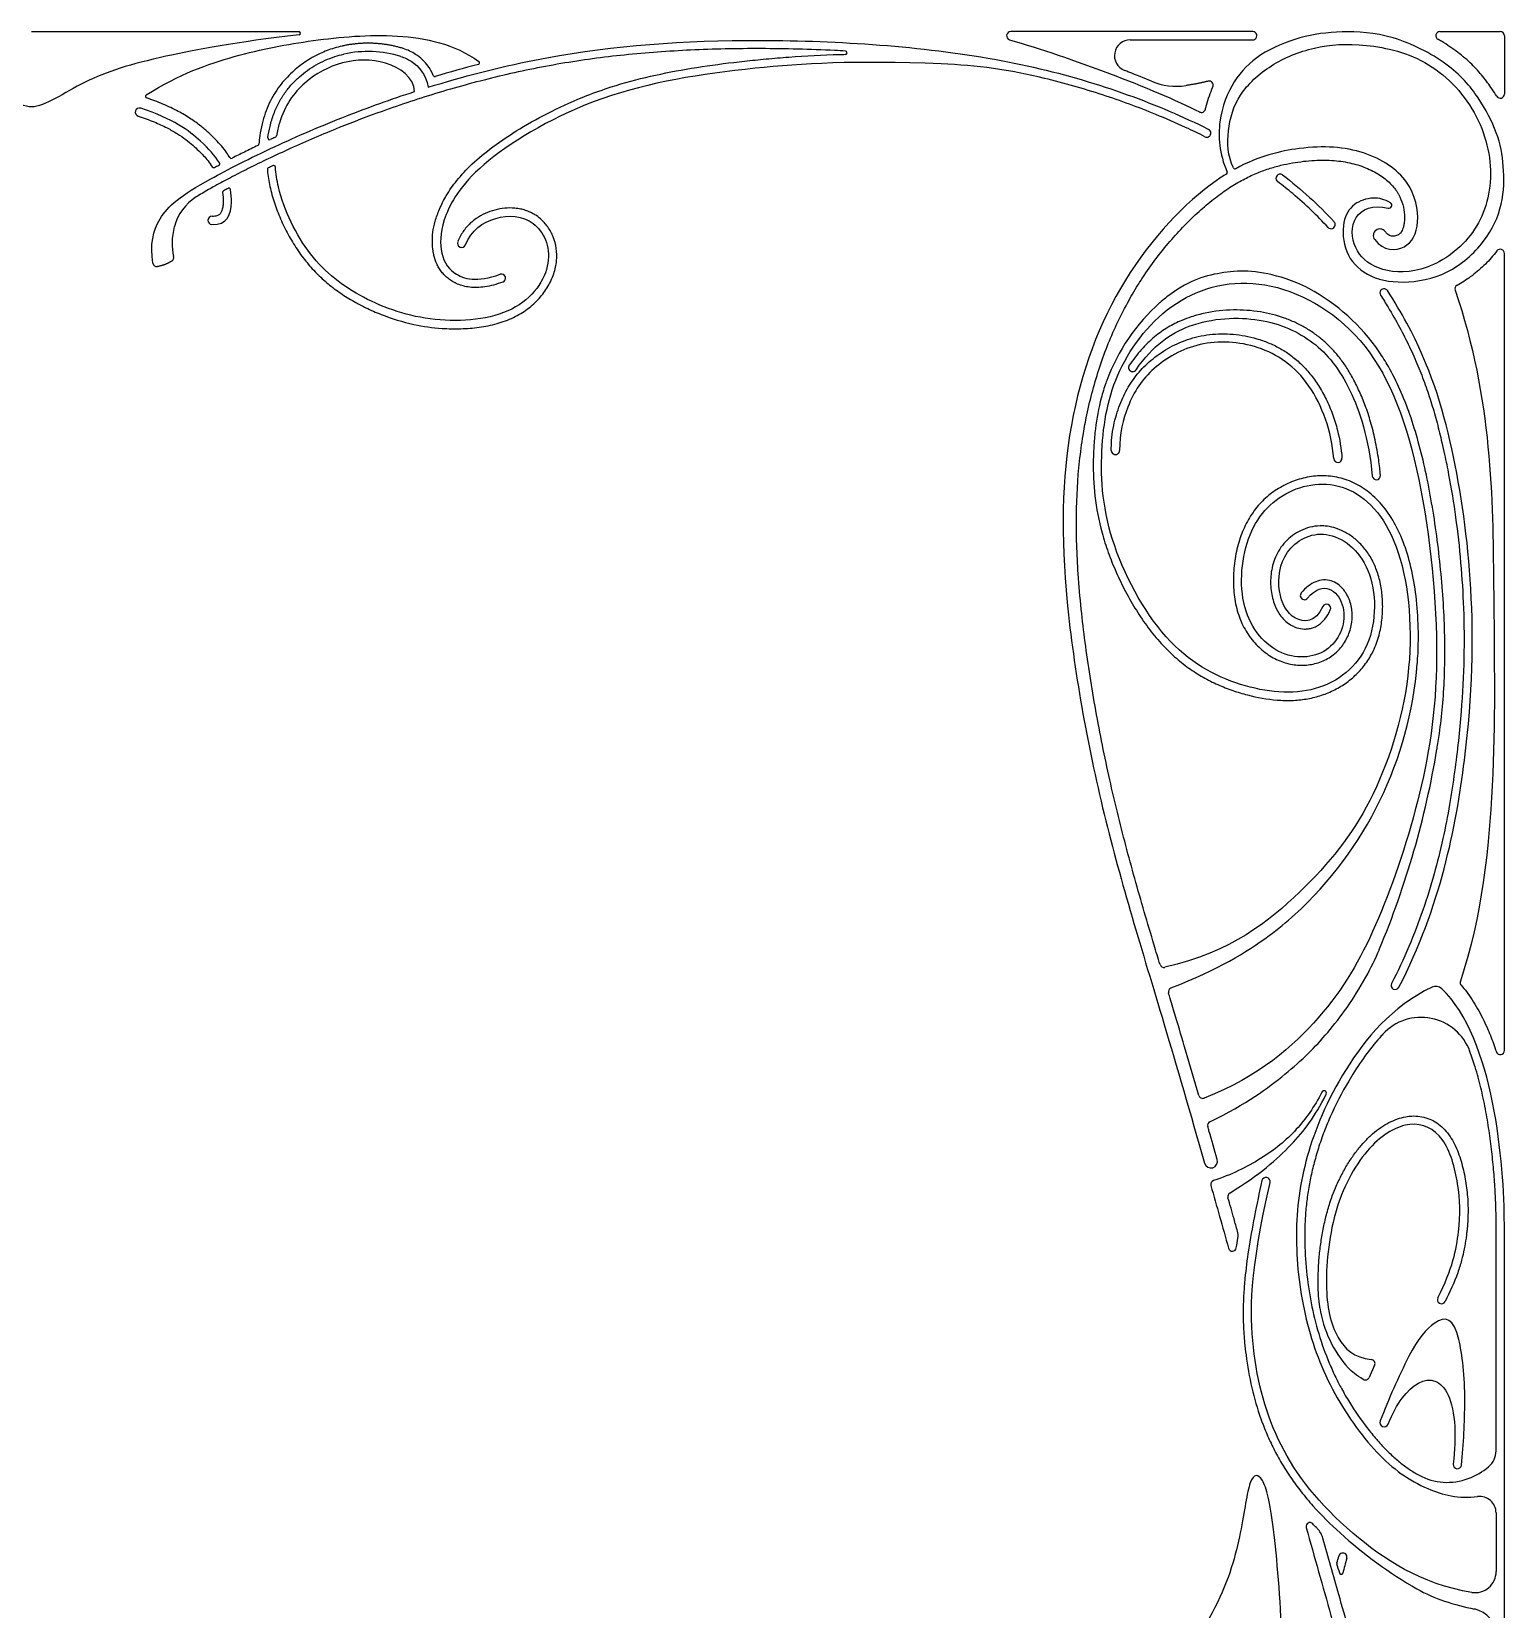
# Model space of a CAD drawing. Header units: millimetres. Extents: x -100 to 100, y -104 to 91.
# Drawn here: x -30.5 to -7.51, y 66.72 to 91.35 of the extents above; entities that cross this region are included whole.
import ezdxf

# ---------------------------------------------------------------- set-up
doc = ezdxf.new("R2010")
doc.units = ezdxf.units.MM
doc.header["$MEASUREMENT"] = 0
doc.layers.add('Layer 03', color=5, linetype='Continuous')

msp = doc.modelspace()

# ---------------------------------------------------------------- linework, layer by layer
at = {"layer": 'Layer 03'}
for p, q in [((-30.495, 91.352), (-26.324, 91.352)), ((-11.436, 91.352), (-15.214, 91.352)), ((-13.348, 91.223), (-11.436, 91.223)), ((-8.515, 91.352), (-7.574, 91.352)), ((-7.51, 91.287), (-7.51, 90.376)), ((-12.09, 89.768), (-12.09, 89.767)), ((-10.15, 88.332), (-10.15, 88.332)), ((-7.51, 75.449), (-7.51, 87.89)), ((-9.376, 87.337), (-9.376, 87.337)), ((-7.638, 69.2), (-7.638, 72.735)), ((-7.51, 62.959), (-7.51, 72.735)), ((-9.534, 70.535), (-9.62, 70.345)), ((-7.638, 68.233), (-7.638, 67.315))]:
    msp.add_line(p, q, dxfattribs=at)
for centre, radius, start, end in [((-26.324, 91.326), 0.0258, 276.5722, 90), ((-15.214, 91.287), 0.0645, 90, 253.5792), ((-13.348, 90.976), 0.247, 89.9998, 248.8323), ((-11.436, 91.287), 0.0645, 301.3024, 90), ((-11.436, 91.287), 0.0645, 270, 301.3024), ((-8.515, 91.287), 0.0645, 90, 240.3788), ((-7.574, 91.287), 0.0645, 0, 90), ((-25.243, 89.318), 1.723, 72.7436, 102.6882), ((-23.528, 90.864), 0.0258, 284.3959, 54.2761), ((-17.794, 91.022), 0.0258, 271.167, 86.8625), ((-24.201, 90.676), 0.0258, 202.116, 286.722), ((-16.613, 82.759), 8.095, 76.2197, 87.7626), ((-12.625, 91.521), 1.022, 247.5414, 278.2269), ((-12.117, 90.515), 0.0645, 335.6689, 104.2223), ((-28.812, 90.094), 0.0645, 71.8473, 251.8473), ((-28.692, 90.34), 0.0258, 122.4096, 251.3767), ((-12.238, 90.154), 0.0645, 242.9993, 347.2442), ((-7.574, 90.376), 0.0645, 211.6662, 285.2924), ((-7.574, 90.376), 0.0645, 285.2924, 0), ((-26.781, 89.689), 0.0258, 172.3159, 295.007), ((-26.697, 89.728), 0.0258, 294.7392, 350.7524), ((-12.155, 89.768), 0.0645, 243.2715, 359.3358), ((-12.155, 89.768), 0.0645, 359.3352, 63.2711), ((-26.973, 89.599), 0.0258, 295.6412, 355.3435), ((-27.653, 89.253), 0.0258, 213.0277, 298.3209), ((-27.584, 89.29), 0.0258, 297.9898, 32.6895), ((-27.377, 89.398), 0.0258, 211.867, 297.1057), ((-26.789, 89.2), 0.0258, 115.665, 185.4632), ((-26.715, 89.236), 0.0258, 4.7212, 115.4074), ((-11.861, 89.15), 0.0258, 301.5966, 22.8531), ((-11.715, 89.235), 0.0258, 206.0912, 298.4229), ((-27.417, 88.883), 0.0258, 10.8887, 118.174), ((-11.01, 89.062), 0.0645, 105.0909, 232.7587), ((-11.01, 89.062), 0.0645, 52.7524, 105.0822), ((-27.515, 88.111), 0.777, 121.9989, 165.279), ((-27.488, 88.844), 0.0258, 118.5492, 189.2633), ((-9.312, 88.64), 0.0458, 254.7031, 57.6479), ((-27.678, 88.404), 0.0645, 87.3457, 267.3457), ((-10.214, 88.339), 0.0645, 222.9227, 353.6521), ((-10.214, 88.339), 0.0645, 353.6513, 42.9279), ((-9.452, 88.168), 0.103, 37.6942, 217.6942), ((-23.784, 88.048), 0.0645, 158.0962, 338.0962), ((-7.574, 87.89), 0.0645, 360, 142.7191), ((-28.538, 87.748), 0.0645, 190.0591, 278.9864), ((-28.34, 87.826), 0.0645, 303.4707, 13.7795), ((-23.161, 87.503), 0.0645, 290.0886, 110.0886), ((-12.059, 84.576), 3.146, 34.373, 61.5885), ((-9.388, 87.274), 0.0645, 79.5937, 212.8382), ((-9.388, 87.274), 0.0645, 32.8384, 79.5944), ((-8.217, 87.335), 0.0645, 118.1975, 198.98), ((-10.847, 84.838), 3.061, 131.7673, 159.6072), ((-13.31, 86.109), 0.0645, 145.329, 325.329), ((-13.58, 84.815), 0.0645, 180.7068, 0.7068), ((-10.109, 84.691), 0.0645, 184.1332, 4.1222), ((-9.507, 84.42), 0.0645, 185.3943, 5.3943), ((-10.63, 82.549), 0.0645, 139.562, 319.562), ((-10.285, 82.351), 0.0645, 335.9502, 155.9502), ((-14.803, 81.957), 5.953, 312.5173, 355.502), ((-22.561, 82.492), 14.194, 337.3559, 350.5059), ((-12.822, 76.809), 0.0645, 196.7355, 282.9606), ((-12.689, 76.364), 0.0645, 111.8377, 196.7337), ((-9.213, 76.465), 0.0645, 152.6223, 332.6223), ((-8.58, 76.312), 0.137, 46.6907, 115.2899), ((-8.134, 76.509), 0.0645, 161.8224, 220.7994), ((-8.809, 75.154), 0.812, 20.2087, 137.309), ((-7.574, 75.449), 0.0645, 198.4486, 360), ((-12.217, 74.766), 0.0645, 196.1461, 291.358), ((-10.324, 74.784), 0.0373, 333.7285, 153.7285), ((-12.077, 74.279), 0.0645, 115.8478, 196.0092), ((-12.09, 73.717), 0.103, 195.8871, 15.8871), ((-12.028, 73.357), 0.0645, 107.9592, 195.8159), ((-11.23, 73.403), 0.0645, 347.335, 167.332), ((-11.761, 73.169), 0.0645, 121.7521, 195.7712), ((-11.909, 72.561), 0.243, 350.571, 15.6858), ((-11.755, 72.379), 0.0625, 195.6587, 351.3537), ((-8.606, 71.701), 1.803, 188.5419, 222.0467), ((-8.491, 71.561), 0.0645, 152.8189, 332.8189), ((-9.593, 70.561), 0.0645, 335.5992, 84.5397), ((0.591, 65.802), 10.758, 153.0581, 158.9442), ((-9.679, 70.372), 0.0645, 240.18, 335.5992), ((-17.902, 69.983), 9.774, 354.1045, 359.9613), ((-9.387, 69.643), 0.0665, 158.9442, 337.0588), ((-8.243, 68.985), 0.0645, 174.271, 354.107), ((-7.964, 69.2), 0.325, 310.0191, 0), ((-8.4, 69.627), 0.919, 241.3718, 290.8199), ((-7.894, 68.233), 0.255, 0.0004, 97.6536), ((-10.544, 68.02), 0.06, 43.9698, 195.6242), ((-10.678, 67.743), 0.349, 15.652, 45.0252), ((-5.258, 73.272), 7.201, 228.0193, 239.841), ((-10.031, 67.54), 0.0645, 345.0065, 165.0098), ((-10.097, 67.443), 0.0258, 165.1096, 195.7214), ((-10.056, 67.297), 0.0258, 195.7336, 345.231), ((-7.967, 67.315), 0.329, 261.0909, 0.0001), ((-8.061, 66.317), 0.423, 360, 78.5355)]:
    msp.add_arc(centre, radius, start, end, dxfattribs=at)
for points, knots in [([(-30.495, 90.176), (-30.697, 90.176), (-31.293, 90.614), (-32.361, 90.942), (-33.683, 91.187), (-34.669, 91.3)], [386.54116, 386.54116, 386.54116, 386.54116, 392.893825, 399.246491, 404.766156, 404.766156, 404.766156, 404.766156]), ([(-26.321, 91.3), (-27.307, 91.187), (-28.629, 90.942), (-29.697, 90.614), (-30.293, 90.176), (-30.495, 90.176)], [368.316164, 368.316164, 368.316164, 368.316164, 373.83583, 380.188495, 386.54116, 386.54116, 386.54116, 386.54116]), ([(-28.706, 90.362), (-28.183, 90.694), (-27.264, 91.013), (-26.127, 91.226), (-24.81, 91.349), (-23.9, 91.163), (-23.513, 90.885)], [307.847438, 307.847438, 307.847438, 307.847438, 312.974397, 318.459594, 323.944792, 329.228873, 329.228873, 329.228873, 329.228873]), ([(-25.65, 91.125), (-25.691, 91.116), (-25.808, 91.085), (-26.007, 91.009), (-26.228, 90.883), (-26.441, 90.714), (-26.598, 90.543), (-26.712, 90.374), (-26.788, 90.232), (-26.852, 90.076), (-26.901, 89.907), (-26.932, 89.746), (-26.943, 89.64), (-26.947, 89.596)], [338.323107, 338.323107, 338.323107, 338.323107, 338.811702, 339.727785, 340.799032, 341.752939, 342.889412, 343.490405, 344.114361, 344.763807, 345.442993, 346.161177, 346.673193, 346.673193, 346.673193, 346.673193]), ([(-24.305, 90.483), (-23.772, 90.648), (-22.192, 91.06), (-19.465, 91.3), (-15.497, 91.067), (-13.339, 90.393), (-12.323, 89.925), (-12.126, 89.826)], [1390.465528, 1390.465528, 1390.465528, 1390.465528, 1395.910581, 1405.887777, 1415.864973, 1425.842169, 1428.363608, 1428.363608, 1428.363608, 1428.363608]), ([(-9.287, 88.679), (-9.378, 88.737), (-9.591, 88.777), (-9.876, 88.674), (-10.047, 88.412), (-10.021, 87.895), (-9.683, 87.522), (-9.113, 87.399), (-8.38, 87.536), (-7.784, 88.065), (-7.515, 88.654), (-7.51, 89.265), (-7.602, 89.764), (-7.895, 90.323), (-8.343, 90.854), (-9.264, 91.326), (-10.072, 91.365), (-10.693, 91.287), (-11.353, 91.007), (-11.748, 90.604), (-11.998, 89.978), (-11.961, 89.453), (-11.837, 89.16)], [4533.572886, 4533.572886, 4533.572886, 4533.572886, 4535.377105, 4537.842218, 4540.307331, 4542.772444, 4545.237557, 4547.70267, 4550.167783, 4552.632896, 4555.098008, 4557.563121, 4560.028234, 4562.493347, 4564.95846, 4567.423573, 4569.888686, 4572.353799, 4574.818912, 4577.284025, 4579.749138, 4582.158384, 4582.158384, 4582.158384, 4582.158384]), ([(-11.738, 89.224), (-11.829, 89.408), (-11.845, 89.823), (-11.684, 90.375), (-11.174, 90.85), (-10.492, 91.13), (-9.706, 91.187), (-8.652, 90.94), (-7.852, 90.062), (-7.633, 88.97), (-8.004, 88.059), (-8.832, 87.544), (-9.534, 87.624), (-9.878, 87.94), (-9.93, 88.483), (-9.563, 88.661), (-9.324, 88.596)], [4488.522848, 4488.522848, 4488.522848, 4488.522848, 4491.60103, 4494.813236, 4498.025443, 4501.23765, 4504.449856, 4507.662063, 4510.874269, 4514.086476, 4517.298683, 4520.510889, 4523.723096, 4526.935302, 4530.147509, 4533.067752, 4533.067752, 4533.067752, 4533.067752]), ([(-7.629, 90.342), (-7.652, 90.38), (-7.721, 90.486), (-7.846, 90.657), (-8.022, 90.851), (-8.198, 91.002), (-8.36, 91.117), (-8.465, 91.184), (-8.529, 91.221), (-8.547, 91.231)], [-125.574604, -125.574604, -125.574604, -125.574604, -125.056202, -124.113016, -123.11215, -122.012085, -121.418934, -120.80395, -120.56336, -120.56336, -120.56336, -120.56336]), ([(-17.792, 91.048), (-17.849, 91.051), (-18.289, 91.074), (-18.915, 91.089), (-19.664, 91.083), (-20.375, 91.059), (-21.232, 90.998), (-22.068, 90.885), (-22.718, 90.763), (-23.354, 90.621), (-24.126, 90.412), (-24.957, 90.137), (-25.731, 89.843), (-26.321, 89.59), (-26.792, 89.372), (-27.103, 89.22), (-27.381, 89.078), (-27.621, 88.949), (-27.799, 88.848), (-27.896, 88.789), (-27.927, 88.77)], [1524.557503, 1524.557503, 1524.557503, 1524.557503, 1525.215447, 1529.682407, 1531.839211, 1533.929896, 1537.951361, 1541.828591, 1543.739817, 1545.643238, 1549.401549, 1553.038584, 1555.81249, 1559.031904, 1560.500134, 1561.850732, 1563.065686, 1564.126761, 1565.020101, 1565.444951, 1565.444951, 1565.444951, 1565.444951]), ([(-26.807, 89.693), (-26.799, 89.753), (-26.775, 89.88), (-26.72, 90.065), (-26.641, 90.241), (-26.546, 90.395), (-26.437, 90.53), (-26.279, 90.684), (-26.06, 90.841), (-25.819, 90.947), (-25.669, 90.989), (-25.622, 90.999)], [1377.078866, 1377.078866, 1377.078866, 1377.078866, 1377.791118, 1378.581215, 1379.320144, 1380.018967, 1380.686872, 1381.330808, 1382.580406, 1383.813194, 1384.379382, 1384.379382, 1384.379382, 1384.379382]), ([(-24.519, 90.415), (-24.527, 90.642), (-24.961, 90.935), (-25.66, 90.91), (-26.257, 90.595), (-26.579, 90.154), (-26.66, 89.794), (-26.672, 89.724)], [1360.948963, 1360.948963, 1360.948963, 1360.948963, 1364.60624, 1368.263518, 1371.920795, 1375.578073, 1376.408276, 1376.408276, 1376.408276, 1376.408276]), ([(-24.732, 90.964), (-24.676, 90.946), (-24.498, 90.862), (-24.345, 90.692), (-24.305, 90.483)], [1387.870404, 1387.870404, 1387.870404, 1387.870404, 1388.652815, 1390.465528, 1390.465528, 1390.465528, 1390.465528]), ([(-24.225, 90.667), (-24.248, 90.721), (-24.296, 90.809), (-24.392, 90.917), (-24.521, 91.016), (-24.626, 91.066), (-24.694, 91.087)], [332.306512, 332.306512, 332.306512, 332.306512, 332.91934, 333.478157, 333.991962, 334.829675, 334.829675, 334.829675, 334.829675]), ([(-23.139, 87.443), (-23.187, 87.425), (-23.28, 87.395), (-23.416, 87.366), (-23.54, 87.355), (-23.653, 87.359), (-23.755, 87.378), (-23.845, 87.408), (-23.923, 87.448), (-23.99, 87.494), (-24.048, 87.545), (-24.098, 87.602), (-24.139, 87.662), (-24.183, 87.746), (-24.211, 87.835), (-24.233, 87.948), (-24.244, 88.069), (-24.235, 88.226), (-24.197, 88.4), (-24.128, 88.592), (-24.02, 88.808), (-23.852, 89.046), (-23.609, 89.304), (-23.278, 89.574), (-22.863, 89.85), (-22.374, 90.12), (-21.894, 90.334), (-21.377, 90.517), (-20.832, 90.663), (-20.192, 90.786), (-19.646, 90.86), (-19.257, 90.903), (-18.972, 90.931), (-18.533, 90.969), (-18.119, 90.989), (-17.824, 90.996), (-17.793, 90.997)], [1488.80279, 1488.80279, 1488.80279, 1488.80279, 1489.402208, 1489.935599, 1490.414498, 1490.84874, 1491.246432, 1491.612751, 1491.950644, 1492.262775, 1492.56132, 1492.850652, 1493.132583, 1493.4085, 1493.948386, 1494.21533, 1494.752694, 1495.358987, 1496.036504, 1496.81101, 1497.731647, 1498.841943, 1500.191121, 1501.84221, 1503.798266, 1505.987875, 1508.333657, 1509.899747, 1512.363112, 1514.888794, 1517.483069, 1518.766671, 1519.435973, 1520.815283, 1523.89815, 1524.250856, 1524.250856, 1524.250856, 1524.250856]), ([(-16.297, 90.848), (-17.683, 90.902), (-19.356, 90.801), (-21.659, 90.435), (-23.6, 89.288), (-24.101, 88.441), (-24.136, 87.927), (-23.963, 87.545), (-23.544, 87.432), (-23.183, 87.564)], [1445.811034, 1445.811034, 1445.811034, 1445.811034, 1451.151125, 1457.295503, 1463.439881, 1469.584259, 1475.728637, 1481.873016, 1488.017392, 1488.017392, 1488.017392, 1488.017392]), ([(-13.015, 90.577), (-13.132, 90.625), (-13.273, 90.682), (-13.414, 90.737), (-13.437, 90.746)], [325.237067, 325.237067, 325.237067, 325.237067, 326.714341, 327.001427, 327.001427, 327.001427, 327.001427]), ([(-26.691, 89.56), (-26.355, 89.716), (-25.664, 90.016), (-24.887, 90.296), (-24.519, 90.415)], [1595.428373, 1595.428373, 1595.428373, 1595.428373, 1599.970302, 1603.769286, 1603.769286, 1603.769286, 1603.769286]), ([(-12.184, 89.711), (-12.283, 89.761), (-12.536, 89.882), (-13.063, 90.111), (-13.793, 90.38), (-14.38, 90.547), (-14.685, 90.621)], [1429.149075, 1429.149075, 1429.149075, 1429.149075, 1430.44568, 1432.405047, 1435.837217, 1439.488589, 1439.488589, 1439.488589, 1439.488589]), ([(-12.163, 90.189), (-12.162, 90.194), (-12.135, 90.297), (-12.099, 90.397), (-12.058, 90.488)], [319.921399, 319.921399, 319.921399, 319.921399, 319.990182, 321.153042, 321.153042, 321.153042, 321.153042]), ([(-27.563, 89.304), (-27.634, 89.415), (-27.853, 89.668), (-28.286, 89.99), (-28.792, 90.155)], [64.309652, 64.309652, 64.309652, 64.309652, 66.30661, 68.995756, 68.995756, 68.995756, 68.995756]), ([(-27.399, 89.384), (-27.416, 89.411), (-27.482, 89.511), (-27.593, 89.64), (-27.732, 89.774), (-27.861, 89.885), (-28.019, 90), (-28.215, 90.116), (-28.446, 90.224), (-28.614, 90.287), (-28.701, 90.316)], [301.295145, 301.295145, 301.295145, 301.295145, 301.655153, 302.689489, 303.265143, 303.91121, 304.661967, 305.535417, 306.558042, 307.622348, 307.622348, 307.622348, 307.622348]), ([(-28.832, 90.033), (-28.748, 90.005), (-28.595, 89.95), (-28.39, 89.856), (-28.225, 89.763), (-28.091, 89.671), (-27.981, 89.581), (-27.864, 89.472), (-27.76, 89.361), (-27.695, 89.271), (-27.675, 89.239)], [69.781154, 69.781154, 69.781154, 69.781154, 70.811745, 71.673506, 72.397592, 73.015305, 73.558021, 74.048178, 74.881158, 75.325284, 75.325284, 75.325284, 75.325284]), ([(-26.686, 89.705), (-26.706, 89.696), (-26.734, 89.683), (-26.762, 89.67), (-26.77, 89.666)], [1376.5060378, 1376.5060378, 1376.5060378, 1376.5060378, 1376.7575751, 1376.8647302, 1376.8647302, 1376.8647302, 1376.8647302]), ([(-28.601, 87.737), (-28.652, 88.021), (-28.534, 88.504), (-28.066, 88.874), (-27.093, 89.374), (-26.691, 89.56)], [1571.377038, 1571.377038, 1571.377038, 1571.377038, 1580.015908, 1589.993106, 1595.428373, 1595.428373, 1595.428373, 1595.428373]), ([(-26.961, 89.575), (-27.033, 89.541), (-27.168, 89.475), (-27.302, 89.408), (-27.366, 89.375)], [346.777394, 346.777394, 346.777394, 346.777394, 347.694909, 348.526237, 348.526237, 348.526237, 348.526237]), ([(-9.533, 88.104), (-9.396, 87.926), (-9.015, 87.926), (-8.81, 88.33), (-8.934, 89.035), (-9.665, 89.529), (-10.588, 89.592), (-11.342, 89.407), (-11.703, 89.212)], [5118.953641, 5118.953641, 5118.953641, 5118.953641, 5131.390711, 5143.827783, 5156.264856, 5168.701928, 5181.139001, 5190.876612, 5190.876612, 5190.876612, 5190.876612]), ([(-26.815, 89.198), (-26.815, 89.194), (-26.806, 89.105), (-26.778, 88.93), (-26.709, 88.676), (-26.613, 88.425), (-26.494, 88.183), (-26.356, 87.954), (-26.201, 87.745), (-26.031, 87.557), (-25.846, 87.392), (-25.647, 87.248), (-25.456, 87.132), (-25.254, 87.028), (-24.957, 86.896), (-24.561, 86.775), (-24.14, 86.716), (-23.797, 86.709), (-23.51, 86.732), (-23.232, 86.787), (-22.975, 86.879), (-22.752, 87.013), (-22.57, 87.179), (-22.432, 87.367), (-22.353, 87.535), (-22.315, 87.672), (-22.295, 87.805), (-22.299, 87.967), (-22.347, 88.147), (-22.432, 88.304), (-22.534, 88.419), (-22.631, 88.491), (-22.71, 88.533), (-22.786, 88.563), (-22.867, 88.584), (-22.975, 88.6), (-23.111, 88.599), (-23.267, 88.57), (-23.418, 88.517), (-23.546, 88.445), (-23.663, 88.351), (-23.766, 88.232), (-23.822, 88.128), (-23.844, 88.073)], [355.898773, 355.898773, 355.898773, 355.898773, 355.945973, 356.93309, 357.957834, 359.003351, 360.054249, 361.093815, 362.105597, 363.082013, 364.036388, 364.983785, 365.938112, 366.631424, 367.627864, 369.709861, 371.435171, 372.564324, 373.688782, 374.78646, 375.844145, 376.851805, 377.801014, 378.697744, 379.54549, 379.952302, 380.348147, 381.103072, 381.819356, 382.505471, 383.169179, 383.586557, 383.904521, 384.217818, 384.527763, 384.879409, 385.491382, 386.102504, 386.717448, 387.344464, 387.802565, 388.464631, 389.161352, 389.161352, 389.161352, 389.161352]), ([(-23.724, 88.024), (-23.635, 88.246), (-23.27, 88.509), (-22.613, 88.466), (-22.284, 87.766), (-22.869, 86.897), (-24.238, 86.772), (-25.363, 87.164), (-26.184, 87.796), (-26.61, 88.669), (-26.681, 89.136), (-26.689, 89.238)], [389.94675, 389.94675, 389.94675, 389.94675, 393.604026, 397.261303, 400.918581, 404.575858, 408.233136, 411.890413, 415.547691, 419.204968, 420.254256, 420.254256, 420.254256, 420.254256]), ([(-12.884, 76.791), (-12.915, 76.892), (-13.049, 77.338), (-13.281, 78.127), (-13.51, 78.988), (-13.672, 79.682), (-13.784, 80.212), (-13.887, 80.752), (-13.978, 81.289), (-14.054, 81.816), (-14.117, 82.348), (-14.175, 83.008), (-14.201, 83.781), (-14.162, 84.503), (-14.094, 85.008), (-14.03, 85.36), (-13.922, 85.828), (-13.725, 86.436), (-13.466, 86.994), (-13.255, 87.355), (-13.099, 87.597), (-12.926, 87.838), (-12.707, 88.106), (-12.481, 88.351), (-12.253, 88.568), (-12.027, 88.757), (-11.807, 88.915), (-11.594, 89.04), (-11.389, 89.138), (-11.192, 89.212), (-11.003, 89.266), (-10.821, 89.303), (-10.646, 89.328), (-10.428, 89.346), (-10.174, 89.346), (-9.895, 89.304), (-9.648, 89.223), (-9.438, 89.11), (-9.295, 88.993), (-9.218, 88.902), (-9.183, 88.851), (-9.138, 88.775), (-9.091, 88.656), (-9.067, 88.505), (-9.069, 88.391), (-9.081, 88.316), (-9.095, 88.269), (-9.112, 88.234), (-9.13, 88.208), (-9.148, 88.191), (-9.163, 88.181), (-9.181, 88.171), (-9.207, 88.162), (-9.238, 88.158), (-9.27, 88.16), (-9.303, 88.17), (-9.338, 88.193), (-9.359, 88.216), (-9.37, 88.231)], [5052.448534, 5052.448534, 5052.448534, 5052.448534, 5053.673075, 5057.872291, 5062.012117, 5064.027158, 5066.16683, 5068.306955, 5070.424527, 5072.496702, 5074.500854, 5076.652695, 5080.208185, 5083.487825, 5085.053383, 5086.126491, 5087.654795, 5090.640312, 5093.535791, 5094.799803, 5095.502423, 5096.889476, 5098.240189, 5099.531806, 5100.756887, 5101.905291, 5102.953659, 5103.906046, 5104.779421, 5105.589105, 5106.348801, 5107.065462, 5107.752051, 5108.407042, 5109.608587, 5110.690365, 5111.687959, 5112.616086, 5113.449893, 5113.822956, 5113.999391, 5114.173347, 5114.846776, 5115.480044, 5115.939422, 5116.169823, 5116.356896, 5116.505335, 5116.624417, 5116.729805, 5116.783809, 5116.841805, 5116.966717, 5117.09198, 5117.21277, 5117.3366, 5117.487508, 5117.697004, 5117.697004, 5117.697004, 5117.697004]), ([(-11.848, 89.128), (-11.901, 89.096), (-12.43, 88.748), (-13.546, 87.577), (-14.404, 85.27), (-14.444, 82.583), (-13.807, 79.049), (-12.994, 76.479), (-12.413, 74.473), (-12.19, 73.689)], [4582.300203, 4582.300203, 4582.300203, 4582.300203, 4583.709753, 4596.146824, 4608.583895, 4621.020967, 4633.458038, 4645.89511, 4652.85677, 4652.85677, 4652.85677, 4652.85677]), ([(-10.261, 88.295), (-10.346, 88.387), (-10.524, 88.568), (-10.788, 88.806), (-10.968, 88.95), (-11.049, 89.011)], [108.184704, 108.184704, 108.184704, 108.184704, 109.63622, 111.14323, 112.315238, 112.315238, 112.315238, 112.315238]), ([(-10.971, 89.114), (-10.826, 89.004), (-10.549, 88.774), (-10.29, 88.516), (-10.167, 88.383)], [103.13411, 103.13411, 103.13411, 103.13411, 105.289494, 107.399231, 107.399231, 107.399231, 107.399231]), ([(-27.681, 88.339), (-27.44, 88.328), (-27.357, 88.58), (-27.379, 88.821), (-27.391, 88.887)], [31.200212, 31.200212, 31.200212, 31.200212, 33.889358, 34.933046, 34.933046, 34.933046, 34.933046]), ([(-27.514, 88.84), (-27.506, 88.79), (-27.5, 88.713), (-27.509, 88.614), (-27.523, 88.558), (-27.539, 88.525), (-27.551, 88.508), (-27.563, 88.495), (-27.581, 88.483), (-27.604, 88.474), (-27.636, 88.468), (-27.661, 88.467), (-27.675, 88.468)], [28.56749, 28.56749, 28.56749, 28.56749, 29.151034, 29.462332, 29.720791, 29.823509, 29.882044, 29.959603, 30.035612, 30.126481, 30.248577, 30.414814, 30.414814, 30.414814, 30.414814]), ([(-27.429, 88.905), (-27.449, 88.895), (-27.473, 88.882), (-27.497, 88.869), (-27.501, 88.866)], [35.1202936, 35.1202936, 35.1202936, 35.1202936, 35.385032, 35.4368699, 35.4368699, 35.4368699, 35.4368699]), ([(-7.625, 87.929), (-7.633, 87.918), (-7.697, 87.837), (-7.828, 87.693), (-8.029, 87.523), (-8.176, 87.43), (-8.247, 87.391)], [702.82589, 702.82589, 702.82589, 702.82589, 702.982334, 704.020545, 705.092258, 706.036685, 706.036685, 706.036685, 706.036685]), ([(-10.344, 82.378), (-10.455, 82.127), (-10.82, 82.119), (-11.075, 82.582), (-10.993, 83.277), (-10.308, 83.666), (-9.508, 83.074), (-9.496, 81.674), (-10.413, 80.959), (-11.629, 81.074), (-12.833, 81.724), (-13.769, 83.475), (-13.839, 84.928), (-13.591, 86.146), (-12.637, 87.301), (-11.181, 87.586), (-9.539, 86.625), (-8.768, 84.527), (-8.457, 81.42), (-8.808, 79.326), (-9.51, 77.286), (-10.263, 75.995), (-11.328, 75.045), (-12.194, 74.706)], [4783.643999, 4783.643999, 4783.643999, 4783.643999, 4789.674356, 4795.704715, 4801.735074, 4807.765433, 4813.795792, 4819.826152, 4825.856511, 4831.88687, 4837.917229, 4843.947589, 4849.977948, 4856.008307, 4862.038666, 4868.069025, 4874.099385, 4880.129744, 4886.160103, 4892.190462, 4898.220821, 4904.251181, 4910.133617, 4910.133617, 4910.133617, 4910.133617]), ([(-10.562, 87.343), (-10.691, 87.412), (-11.027, 87.541), (-11.473, 87.628), (-11.886, 87.6), (-12.299, 87.511), (-12.624, 87.333), (-12.83, 87.169), (-12.886, 87.12)], [4714.186238, 4714.186238, 4714.186238, 4714.186238, 4715.302082, 4717.39336, 4719.484638, 4721.575916, 4723.667194, 4724.535205, 4724.535205, 4724.535205, 4724.535205]), ([(-9.442, 87.239), (-9.402, 87.176), (-9.299, 87.011), (-9.145, 86.744), (-8.99, 86.438), (-8.857, 86.138), (-8.742, 85.841), (-8.644, 85.543), (-8.558, 85.242), (-8.493, 84.978), (-8.433, 84.708), (-8.355, 84.321), (-8.226, 83.523), (-8.143, 82.569), (-8.134, 81.555), (-8.17, 80.865), (-8.227, 80.272), (-8.286, 79.788), (-8.363, 79.279), (-8.467, 78.746), (-8.603, 78.196), (-8.777, 77.632), (-8.996, 77.06), (-9.173, 76.683), (-9.271, 76.495)], [479.0676, 479.0676, 479.0676, 479.0676, 479.936184, 481.328275, 482.651612, 483.919089, 485.148835, 486.358346, 487.564075, 488.781277, 489.523015, 490.781325, 493.380227, 498.916168, 501.90429, 505.169364, 506.944132, 508.833629, 510.836608, 512.941536, 515.139812, 517.426278, 519.799835, 522.263982, 522.263982, 522.263982, 522.263982]), ([(-9.156, 76.436), (-8.51, 77.682), (-8.017, 80.185), (-7.974, 82.707), (-8.288, 84.9), (-8.718, 86.283), (-9.223, 87.137), (-9.334, 87.309)], [523.04938, 523.04938, 523.04938, 523.04938, 533.026576, 543.003772, 552.980968, 562.958164, 565.457039, 565.457039, 565.457039, 565.457039]), ([(-8.278, 87.314), (-7.699, 85.631), (-7.682, 82.37), (-7.634, 79.67), (-7.86, 77.552), (-8.196, 76.529)], [706.389165, 706.389165, 706.389165, 706.389165, 720.511314, 734.780806, 748.889429, 748.889429, 748.889429, 748.889429]), ([(-9.443, 84.426), (-9.45, 84.505), (-9.472, 84.691), (-9.521, 84.971), (-9.592, 85.254), (-9.675, 85.507), (-9.767, 85.731), (-9.865, 85.929), (-9.968, 86.106), (-10.079, 86.263), (-10.198, 86.401), (-10.326, 86.524), (-10.464, 86.633), (-10.613, 86.73), (-10.772, 86.813), (-11.004, 86.909), (-11.327, 86.989), (-11.745, 87.019), (-12.109, 86.98), (-12.376, 86.909), (-12.572, 86.836), (-12.767, 86.739), (-12.98, 86.587), (-13.183, 86.387), (-13.304, 86.231), (-13.363, 86.146)], [210.531861, 210.531861, 210.531861, 210.531861, 211.459096, 212.703872, 213.833835, 214.860829, 215.794677, 216.64585, 217.432812, 218.17078, 218.874626, 219.557938, 220.234055, 220.91725, 221.613664, 222.328097, 223.832648, 225.462456, 227.187056, 228.074166, 228.674731, 229.607722, 230.606994, 231.710016, 232.906456, 232.906456, 232.906456, 232.906456]), ([(-13.257, 86.073), (-12.989, 86.46), (-12.381, 86.872), (-11.281, 86.92), (-10.45, 86.544), (-9.913, 85.879), (-9.626, 85), (-9.571, 84.414)], [233.691794, 233.691794, 233.691794, 233.691794, 237.581035, 242.414194, 247.247352, 252.080511, 256.629117, 256.629117, 256.629117, 256.629117]), ([(-13.644, 84.814), (-13.645, 84.866), (-13.641, 84.981), (-13.619, 85.155), (-13.579, 85.328), (-13.527, 85.487), (-13.468, 85.633), (-13.4, 85.769), (-13.323, 85.895), (-13.235, 86.012), (-13.135, 86.122), (-13.023, 86.224), (-12.855, 86.354), (-12.613, 86.493), (-12.284, 86.606), (-11.924, 86.646), (-11.616, 86.62), (-11.372, 86.561), (-11.191, 86.498), (-11.015, 86.413), (-10.845, 86.305), (-10.686, 86.172), (-10.537, 86.012), (-10.403, 85.824), (-10.286, 85.612), (-10.187, 85.378), (-10.093, 85.073), (-10.055, 84.841), (-10.044, 84.695)], [254.810598, 254.810598, 254.810598, 254.810598, 255.415928, 256.151721, 256.840421, 257.485527, 258.091404, 258.674344, 259.244078, 259.809903, 260.380841, 260.966252, 261.57382, 262.849322, 264.195253, 265.59816, 267.040353, 267.773363, 268.514456, 269.269105, 270.043506, 270.846038, 271.686771, 272.577208, 273.519405, 274.505195, 275.525729, 277.227174, 277.227174, 277.227174, 277.227174]), ([(-10.173, 84.686), (-10.204, 85.115), (-10.52, 85.964), (-11.332, 86.502), (-12.294, 86.545), (-13.037, 86.114), (-13.385, 85.592), (-13.518, 85.08), (-13.515, 84.815)], [231.72403, 231.72403, 231.72403, 231.72403, 235.356614, 239.270367, 243.184119, 247.097871, 251.011623, 254.025416, 254.025416, 254.025416, 254.025416]), ([(-8.561, 80.151), (-8.548, 80.232), (-8.514, 80.454), (-8.471, 80.826), (-8.444, 81.25), (-8.437, 81.615), (-8.441, 82.002), (-8.459, 82.432), (-8.501, 82.954), (-8.562, 83.477), (-8.64, 83.989), (-8.734, 84.479), (-8.846, 84.94), (-8.977, 85.368), (-9.131, 85.763), (-9.294, 86.088), (-9.412, 86.278), (-9.462, 86.352)], [4683.673504, 4683.673504, 4683.673504, 4683.673504, 4684.631081, 4686.284209, 4688.024407, 4689.572796, 4690.534198, 4692.525589, 4694.571788, 4696.628243, 4698.650211, 4700.593629, 4702.43011, 4704.162021, 4705.798299, 4707.351672, 4708.393031, 4708.393031, 4708.393031, 4708.393031]), ([(-13.716, 85.904), (-13.72, 85.891), (-13.753, 85.802), (-13.829, 85.555), (-13.887, 85.231), (-13.917, 84.901), (-13.932, 84.552), (-13.912, 84.089), (-13.821, 83.613), (-13.695, 83.218), (-13.571, 82.912), (-13.425, 82.61), (-13.258, 82.319), (-13.074, 82.047), (-12.875, 81.803), (-12.663, 81.593), (-12.442, 81.417), (-12.216, 81.272), (-11.985, 81.157), (-11.753, 81.065), (-11.446, 80.972), (-11.136, 80.916), (-10.828, 80.908), (-10.604, 80.929), (-10.386, 80.98), (-10.18, 81.061), (-9.988, 81.173), (-9.816, 81.314), (-9.668, 81.485), (-9.545, 81.691), (-9.461, 81.922), (-9.416, 82.167), (-9.404, 82.406), (-9.422, 82.641), (-9.463, 82.83), (-9.51, 82.968), (-9.551, 83.063), (-9.615, 83.18), (-9.713, 83.316), (-9.852, 83.45), (-10.006, 83.55), (-10.158, 83.611), (-10.287, 83.635), (-10.412, 83.639), (-10.544, 83.62), (-10.736, 83.55), (-10.899, 83.43), (-11.019, 83.276), (-11.086, 83.149), (-11.13, 83.018), (-11.161, 82.844), (-11.16, 82.672), (-11.13, 82.509), (-11.09, 82.38), (-11.028, 82.262), (-10.944, 82.163), (-10.87, 82.105), (-10.803, 82.068), (-10.73, 82.039), (-10.649, 82.024), (-10.567, 82.029), (-10.503, 82.043), (-10.441, 82.07), (-10.374, 82.114), (-10.294, 82.196), (-10.249, 82.274), (-10.226, 82.325)], [4730.300467, 4730.300467, 4730.300467, 4730.300467, 4730.457704, 4731.408297, 4733.305598, 4734.271307, 4735.263559, 4737.361657, 4739.650904, 4740.887414, 4742.175012, 4743.486724, 4744.795111, 4746.073732, 4747.298936, 4748.452205, 4749.540664, 4750.577895, 4751.574648, 4752.539017, 4753.477736, 4755.300797, 4756.185684, 4757.056157, 4757.918342, 4758.776228, 4759.631613, 4760.489646, 4761.357373, 4762.243857, 4763.273448, 4764.201231, 4765.131794, 4766.050685, 4766.943457, 4767.376646, 4767.736623, 4768.147183, 4768.93237, 4769.675353, 4770.381847, 4771.057366, 4771.578947, 4771.896969, 4772.514262, 4773.113128, 4774.262445, 4774.829406, 4775.38023, 4775.916163, 4776.437887, 4777.433664, 4777.903271, 4778.357161, 4779.002736, 4779.435782, 4779.870177, 4780.090273, 4780.31569, 4780.787492, 4781.036168, 4781.271793, 4781.539012, 4781.816277, 4782.21318, 4782.858601, 4782.858601, 4782.858601, 4782.858601]), ([(-10.581, 82.508), (-10.328, 82.804), (-9.892, 82.453), (-10.121, 81.65), (-10.949, 81.49), (-11.674, 82.206), (-11.603, 83.529), (-10.932, 84.272), (-9.889, 84.373), (-9.057, 83.409), (-8.873, 81.286), (-9.554, 79.215), (-10.566, 77.969), (-11.766, 76.986), (-12.808, 76.747)], [4984.727806, 4984.727806, 4984.727806, 4984.727806, 4990.34845, 4995.969095, 5001.58974, 5007.210385, 5012.83103, 5018.451675, 5024.07232, 5029.692965, 5035.31361, 5040.934255, 5046.5549, 5052.072306, 5052.072306, 5052.072306, 5052.072306]), ([(-8.868, 81.49), (-8.866, 81.526), (-8.851, 81.733), (-8.847, 82.103), (-8.887, 82.588), (-8.969, 83.034), (-9.094, 83.428), (-9.261, 83.761), (-9.464, 84.028), (-9.662, 84.198), (-9.831, 84.297), (-10.001, 84.37), (-10.179, 84.411), (-10.358, 84.42), (-10.532, 84.41), (-10.744, 84.363), (-10.981, 84.261), (-11.195, 84.117), (-11.38, 83.931), (-11.504, 83.746), (-11.584, 83.582), (-11.654, 83.403), (-11.714, 83.163), (-11.745, 82.864), (-11.735, 82.565), (-11.678, 82.279), (-11.568, 82.022), (-11.414, 81.807), (-11.227, 81.638), (-11.017, 81.52), (-10.795, 81.461), (-10.572, 81.458), (-10.362, 81.51), (-10.197, 81.602), (-10.061, 81.728), (-9.958, 81.883), (-9.891, 82.08), (-9.879, 82.254), (-9.899, 82.391), (-9.93, 82.492), (-9.975, 82.581), (-10.034, 82.662), (-10.109, 82.732), (-10.212, 82.784), (-10.333, 82.8), (-10.459, 82.771), (-10.578, 82.698), (-10.646, 82.63), (-10.679, 82.591)], [4943.678739, 4943.678739, 4943.678739, 4943.678739, 4944.098953, 4946.085269, 4947.984348, 4949.752563, 4951.353391, 4952.779684, 4954.062626, 4955.237492, 4955.795152, 4956.338291, 4957.390019, 4957.904367, 4958.413217, 4959.419413, 4960.413538, 4961.40373, 4962.407631, 4963.443907, 4963.980438, 4964.532456, 4965.676902, 4966.849155, 4968.016441, 4969.151336, 4970.229968, 4971.247298, 4972.213368, 4973.136696, 4974.022471, 4974.873977, 4975.702797, 4976.520575, 4977.047973, 4977.85576, 4978.657079, 4979.458094, 4979.861368, 4980.26864, 4980.678124, 4981.010707, 4981.431528, 4981.871323, 4982.336723, 4982.827045, 4983.352232, 4983.942408, 4983.942408, 4983.942408, 4983.942408]), ([(-12.713, 76.424), (-11.956, 76.727), (-11.402, 77.06), (-10.912, 77.448), (-10.78, 77.569)], [4917.376525, 4917.376525, 4917.376525, 4917.376525, 4923.944554, 4926.363461, 4926.363461, 4926.363461, 4926.363461]), ([(-12.105, 74.337), (-11.529, 74.616), (-10.855, 75.114), (-10.271, 75.686), (-9.775, 76.366), (-9.519, 76.887), (-9.461, 77.027)], [4656.541513, 4656.541513, 4656.541513, 4656.541513, 4660.705462, 4664.98598, 4669.266498, 4671.043878, 4671.043878, 4671.043878, 4671.043878]), ([(-12.279, 74.748), (-12.347, 74.984), (-12.467, 75.394), (-12.616, 75.898), (-12.705, 76.195), (-12.742, 76.318), (-12.75, 76.346)], [4910.549058, 4910.549058, 4910.549058, 4910.549058, 4913.398917, 4915.514332, 4916.662024, 4917.006097, 4917.006097, 4917.006097, 4917.006097]), ([(-8.639, 76.436), (-9.272, 76.136), (-10.111, 75.093), (-10.651, 73.763), (-10.803, 72.597), (-10.666, 71.312), (-10.25, 70.146), (-9.497, 69.092), (-8.815, 68.604), (-8.218, 68.447), (-7.928, 68.486)], [1262.431608, 1262.431608, 1262.431608, 1262.431608, 1267.416152, 1272.613494, 1277.810837, 1283.00818, 1288.205522, 1293.402865, 1298.600208, 1302.537103, 1302.537103, 1302.537103, 1302.537103]), ([(-8.183, 76.467), (-8.155, 76.435), (-8.062, 76.319), (-7.921, 76.101), (-7.785, 75.827), (-7.694, 75.6), (-7.65, 75.472), (-7.635, 75.429)], [749.146765, 749.146765, 749.146765, 749.146765, 749.644391, 750.880638, 752.153933, 753.199299, 753.72744, 753.72744, 753.72744, 753.72744]), ([(-9.405, 75.704), (-9.422, 75.685), (-9.522, 75.575), (-9.693, 75.358), (-9.948, 74.971), (-10.156, 74.586), (-10.312, 74.217), (-10.404, 73.958), (-10.478, 73.706), (-10.536, 73.461), (-10.579, 73.221), (-10.608, 72.982), (-10.624, 72.743), (-10.629, 72.417), (-10.606, 72.004), (-10.533, 71.511), (-10.416, 71.028), (-10.277, 70.641), (-10.15, 70.359), (-10.045, 70.156), (-9.89, 69.889), (-9.707, 69.624), (-9.511, 69.382), (-9.366, 69.223), (-9.22, 69.084), (-9.071, 68.964), (-8.944, 68.879), (-8.866, 68.834), (-8.84, 68.82)], [430.419556, 430.419556, 430.419556, 430.419556, 430.713722, 432.149942, 433.626026, 436.101258, 437.224795, 438.288114, 439.301639, 440.273183, 441.215184, 442.141887, 443.067351, 444.005056, 445.927009, 447.872111, 449.796133, 451.69926, 452.652253, 453.389525, 454.352818, 456.2409, 457.13366, 457.970583, 458.746584, 459.478311, 460.186066, 460.525977, 460.525977, 460.525977, 460.525977]), ([(-7.638, 72.735), (-7.638, 72.815), (-7.641, 72.986), (-7.652, 73.258), (-7.673, 73.556), (-7.704, 73.873), (-7.747, 74.202), (-7.803, 74.536), (-7.874, 74.867), (-7.955, 75.167), (-8.018, 75.354), (-8.047, 75.434)], [413.358193, 413.358193, 413.358193, 413.358193, 414.289073, 415.351224, 416.517418, 417.760913, 419.055688, 420.376223, 421.697968, 422.997329, 423.988879, 423.988879, 423.988879, 423.988879]), ([(-10.358, 74.8), (-10.473, 74.568), (-10.765, 74.168), (-11.249, 73.77), (-11.781, 73.504), (-12.048, 73.418)], [175.886286, 175.886286, 175.886286, 175.886286, 178.691221, 181.807577, 184.709396, 184.709396, 184.709396, 184.709396]), ([(-11.795, 73.224), (-11.324, 73.515), (-10.802, 73.974), (-10.468, 74.409), (-10.291, 74.767)], [166.800955, 166.800955, 166.800955, 166.800955, 171.18736, 175.43193, 175.43193, 175.43193, 175.43193]), ([(-10.389, 71.433), (-10.391, 71.45), (-10.402, 71.526), (-10.414, 71.669), (-10.418, 71.864), (-10.412, 72.073), (-10.394, 72.292), (-10.364, 72.517), (-10.323, 72.742), (-10.276, 72.928), (-10.232, 73.073), (-10.184, 73.212), (-10.116, 73.378), (-10.022, 73.565), (-9.92, 73.736), (-9.809, 73.891), (-9.692, 74.028), (-9.57, 74.147), (-9.444, 74.246), (-9.314, 74.324), (-9.183, 74.382), (-9.063, 74.415), (-8.944, 74.429), (-8.828, 74.424), (-8.703, 74.393), (-8.587, 74.338), (-8.483, 74.26), (-8.392, 74.162), (-8.317, 74.047), (-8.255, 73.921), (-8.188, 73.743), (-8.141, 73.559), (-8.108, 73.373), (-8.084, 73.188), (-8.072, 72.953), (-8.083, 72.74), (-8.098, 72.594), (-8.111, 72.488), (-8.135, 72.347), (-8.177, 72.167), (-8.265, 71.888), (-8.359, 71.677), (-8.434, 71.532)], [405.105854, 405.105854, 405.105854, 405.105854, 405.30415, 406.006911, 406.764754, 407.57916, 408.436088, 409.319557, 410.213749, 411.103912, 411.543051, 411.975318, 412.817321, 413.627222, 414.402345, 415.140334, 415.83921, 416.497518, 417.117062, 417.701408, 418.255257, 418.783814, 419.140566, 419.641664, 420.135259, 420.628307, 421.127839, 421.641154, 422.172162, 422.716595, 423.273538, 424.377367, 424.931023, 425.471346, 426.543357, 427.65731, 427.950045, 428.25291, 428.899032, 429.610086, 430.40128, 432.298929, 432.298929, 432.298929, 432.298929]), ([(-11.991, 73.746), (-12.034, 73.895), (-12.083, 74.067), (-12.132, 74.239), (-12.139, 74.261)], [4654.113431, 4654.113431, 4654.113431, 4654.113431, 4655.924779, 4656.191743, 4656.191743, 4656.191743, 4656.191743]), ([(-8.548, 71.59), (-8.32, 72.035), (-8.191, 72.66), (-8.204, 73.351), (-8.428, 74.148), (-8.959, 74.399), (-9.632, 74.019), (-10.193, 73.043), (-10.341, 71.71), (-10.176, 70.96), (-9.856, 70.651), (-9.587, 70.625)], [433.084327, 433.084327, 433.084327, 433.084327, 436.667833, 440.25134, 443.834847, 447.418354, 451.00186, 454.585367, 458.168874, 461.75238, 464.730278, 464.730278, 464.730278, 464.730278]), ([(-11.293, 73.417), (-11.335, 73.231), (-11.412, 72.87), (-11.502, 72.361), (-11.554, 71.961), (-11.581, 71.624), (-11.59, 71.334), (-11.58, 71.075), (-11.562, 70.867), (-11.53, 70.587), (-11.461, 70.187), (-11.343, 69.777), (-11.219, 69.462), (-11.111, 69.231), (-10.987, 69.004), (-10.844, 68.779), (-10.68, 68.557), (-10.432, 68.261), (-10.222, 68.053), (-10.074, 67.92)], [1343.5909, 1343.5909, 1343.5909, 1343.5909, 1345.811611, 1347.881684, 1349.60238, 1350.498641, 1351.81598, 1352.972993, 1353.511867, 1354.241857, 1356.259805, 1358.221858, 1359.199476, 1360.184896, 1361.187016, 1362.215693, 1363.280651, 1364.39195, 1366.709446, 1366.709446, 1366.709446, 1366.709446]), ([(-11.675, 72.627), (-11.693, 72.691), (-11.742, 72.866), (-11.791, 73.041), (-11.823, 73.151)], [164.365595, 164.365595, 164.365595, 164.365595, 165.140537, 166.477985, 166.477985, 166.477985, 166.477985]), ([(-8.018, 66.99), (-8.807, 67.114), (-10.107, 67.986), (-11.103, 69.268), (-11.491, 70.746), (-11.484, 71.979), (-11.167, 73.389)], [1309.98368, 1309.98368, 1309.98368, 1309.98368, 1317.366441, 1325.891104, 1334.415767, 1342.805502, 1342.805502, 1342.805502, 1342.805502]), ([(-8.127, 69.976), (-8.127, 70.362), (-8.221, 71.224), (-8.495, 71.359), (-8.861, 70.949), (-8.999, 70.676)], [214.129615, 214.129615, 214.129615, 214.129615, 217.550238, 222.492432, 225.585397, 225.585397, 225.585397, 225.585397]), ([(-9.325, 69.617), (-9.255, 69.783), (-9.043, 70.177), (-8.561, 70.462), (-8.253, 69.904), (-8.285, 69.21), (-8.307, 68.992)], [230.671621, 230.671621, 230.671621, 230.671621, 234.280789, 241.431507, 248.582225, 251.460443, 251.460443, 251.460443, 251.460443]), ([(-12.475, 60.61), (-11.991, 60.584), (-11.402, 61.186), (-11.141, 62.285), (-10.99, 64.392), (-10.945, 66.235), (-11.116, 68.188), (-11.276, 68.845), (-11.495, 68.845), (-11.598, 67.969), (-11.906, 66.798), (-12.944, 65.363), (-14.039, 64.372), (-15.298, 63.654), (-15.984, 63.593), (-16.37, 63.707), (-16.466, 63.814), (-16.453, 63.941), (-16.378, 63.951)], [865.902495, 865.902495, 865.902495, 865.902495, 870.118887, 874.402447, 878.686007, 882.969568, 887.253128, 891.536688, 895.820248, 900.103809, 904.387369, 908.670929, 912.95449, 917.23805, 921.52161, 925.805171, 930.088731, 933.637416, 933.637416, 933.637416, 933.637416]), ([(-10.602, 68.004), (-10.473, 67.542), (-9.86, 65.361), (-8.815, 61.805), (-7.731, 55.928), (-7.665, 51.041), (-7.933, 48.731), (-8.194, 47.543)], [10218.896807, 10218.896807, 10218.896807, 10218.896807, 10222.21923, 10234.656303, 10247.093376, 10259.530448, 10271.933503, 10271.933503, 10271.933503, 10271.933503]), ([(-10.431, 67.99), (-10.435, 67.994), (-10.458, 68.017), (-10.482, 68.041), (-10.501, 68.062)], [10217.8910873, 10217.8910873, 10217.8910873, 10217.8910873, 10217.9531853, 10218.2811135, 10218.2811135, 10218.2811135, 10218.2811135]), ([(-10.107, 42.212), (-10.036, 42.329), (-9.697, 42.901), (-9.288, 43.694), (-8.896, 44.589), (-8.655, 45.207), (-8.443, 45.818), (-8.26, 46.421), (-8.107, 46.997), (-7.975, 47.566), (-7.822, 48.328), (-7.672, 49.329), (-7.581, 50.359), (-7.537, 51.207), (-7.515, 51.883), (-7.497, 53.424), (-7.574, 55.048), (-7.762, 56.72), (-7.885, 57.618), (-8.03, 58.527), (-8.193, 59.436), (-8.371, 60.337), (-8.576, 61.289), (-8.858, 62.486), (-9.233, 63.92), (-9.619, 65.29), (-9.907, 66.299), (-10.125, 67.068), (-10.259, 67.543), (-10.341, 67.837)], [10114.812229, 10114.812229, 10114.812229, 10114.812229, 10116.399305, 10122.547362, 10125.178626, 10127.757386, 10130.261652, 10132.701389, 10135.085887, 10137.186182, 10139.495605, 10144.12817, 10148.955685, 10151.51087, 10153.999132, 10156.831775, 10169.434275, 10172.876046, 10176.402802, 10179.979974, 10183.572542, 10187.145103, 10190.661977, 10194.899128, 10201.448481, 10207.900654, 10211.452949, 10213.644912, 10217.196592, 10217.196592, 10217.196592, 10217.196592])]:
    msp.add_open_spline(points, degree=3, knots=knots, dxfattribs=at)
msp.add_rational_spline([(-24.694, 91.087), (-25.167, 91.234), (-25.65, 91.125)], [1, 0.966050918984, 1], degree=2, dxfattribs=at)
for points, degree in [([(-15.232, 91.225), (-14.292, 90.948), (-12.998, 90.469), (-12.267, 90.097)], 3), ([(-23.522, 90.839), (-23.747, 90.781), (-23.971, 90.719), (-24.194, 90.652)], 3), ([(-12.133, 90.577), (-12.293, 90.537), (-12.478, 90.51)], 2), ([(-12.175, 90.14), (-12.171, 90.156), (-12.167, 90.173), (-12.163, 90.189)], 3), ([(-27.641, 89.231), (-27.618, 89.243), (-27.595, 89.255), (-27.572, 89.267)], 3), ([(-26.726, 89.259), (-26.751, 89.247), (-26.776, 89.235), (-26.801, 89.223)], 3), ([(-28.267, 88.308), (-28.311, 88.14), (-28.312, 87.983), (-28.278, 87.841)], 3), ([(-28.305, 87.772), (-28.409, 87.704), (-28.528, 87.685)], 2), ([(-7.51, 72.735), (-7.51, 73.667), (-7.676, 75.648), (-8.487, 76.412)], 3), ([(-12.09, 73.339), (-12.001, 73.024), (-11.909, 72.698), (-11.815, 72.363)], 3), ([(-11.693, 72.37), (-11.686, 72.42), (-11.678, 72.471), (-11.669, 72.521)], 3), ([(-9.711, 70.316), (-9.817, 70.377), (-9.89, 70.433), (-9.945, 70.493)], 3), ([(-8.073, 68.768), (-7.957, 68.812), (-7.848, 68.873), (-7.755, 68.951)], 3), ([(-10.122, 67.45), (-10.112, 67.486), (-10.103, 67.521), (-10.093, 67.557)], 3), ([(-9.969, 67.523), (-9.989, 67.446), (-10.01, 67.368), (-10.031, 67.29)], 3), ([(-10.08, 67.29), (-10.094, 67.339), (-10.108, 67.388), (-10.122, 67.436)], 3), ([(-8.875, 67.046), (-8.612, 66.894), (-8.285, 66.793), (-7.977, 66.731)], 3)]:
    msp.add_open_spline(points, degree=degree, dxfattribs=at)

doc.saveas('drawing.dxf')
